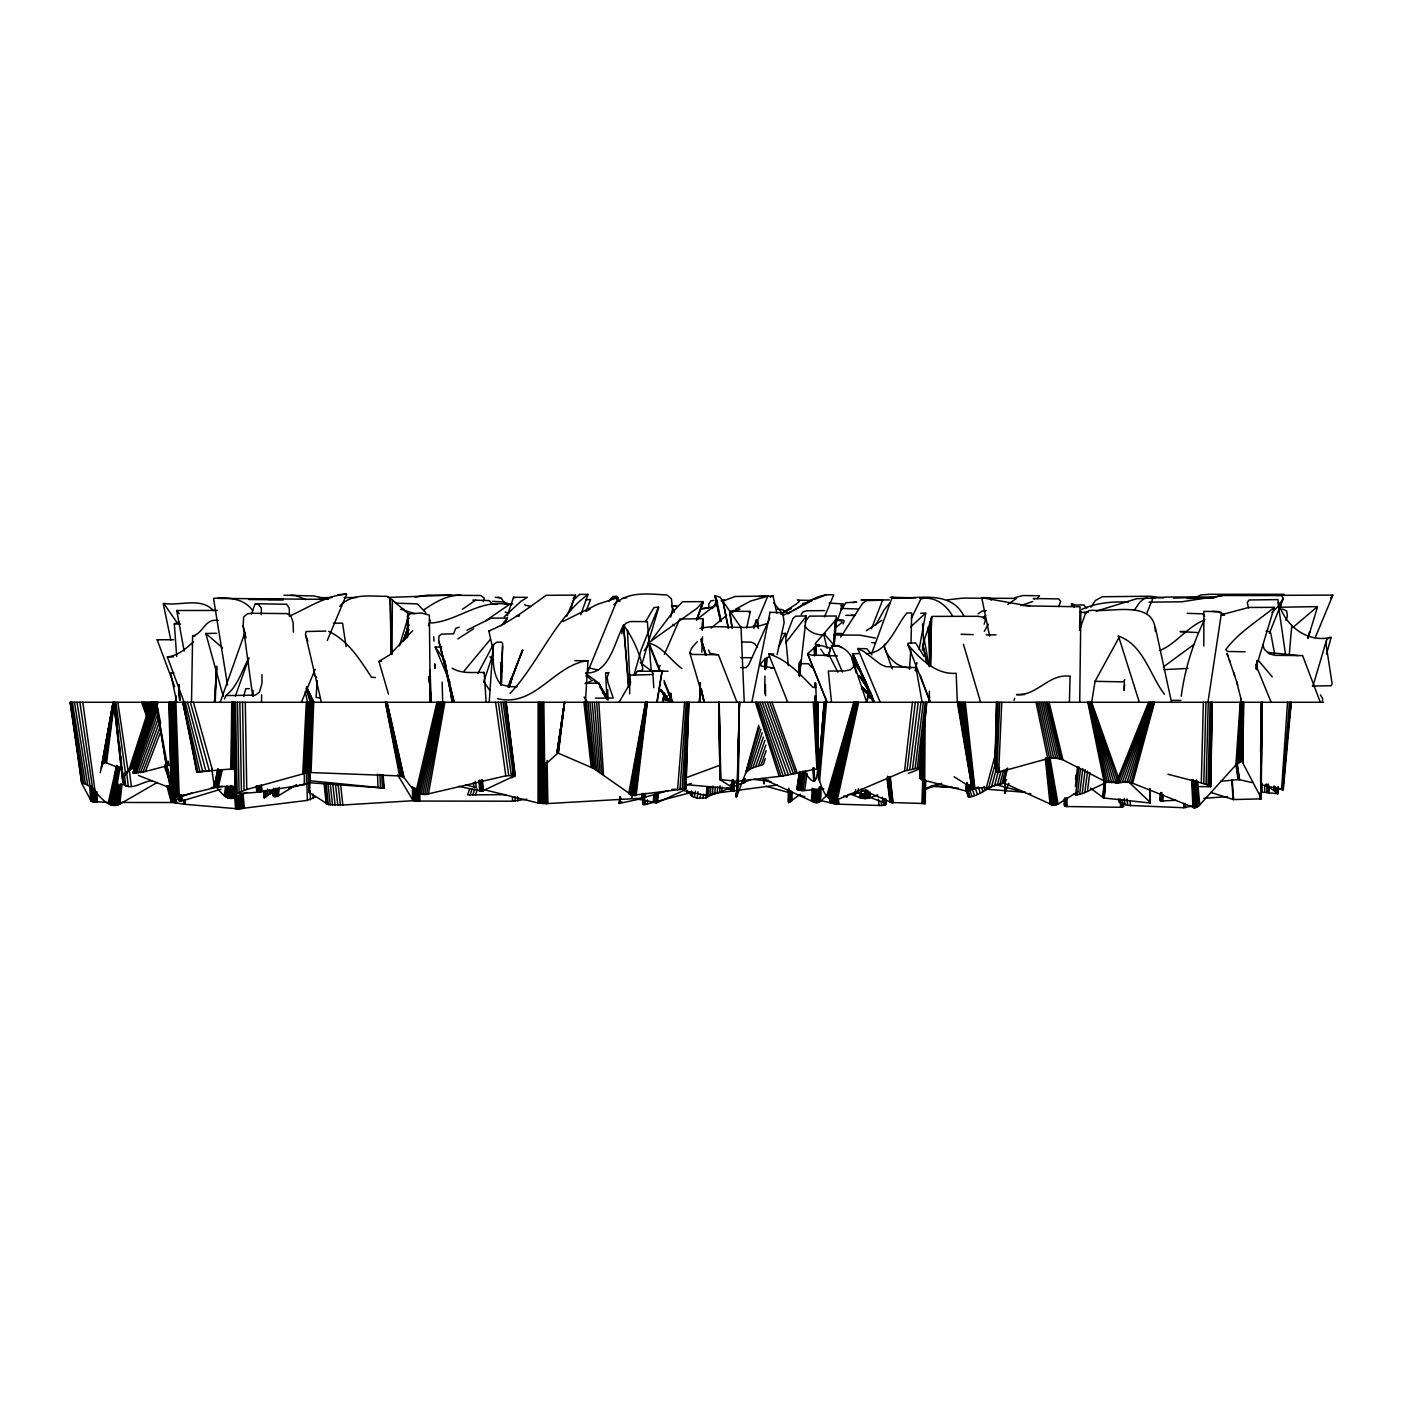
<?xml version="1.0" encoding="UTF-8"?>
<svg xmlns="http://www.w3.org/2000/svg" width="1403" height="1403" viewBox="0 0 1403 1403"><rect width="100%" height="100%" fill="white"/><g stroke="black" fill="none" stroke-linecap="round" stroke-linejoin="round"><path stroke-width="1.5" d="M190.387 702.272L209.363 770.931L197.893 771.913L182.793 702.272L196.858 772.001L232.477 768.879L232.477 702.272M261.975 674.685L261.958 683.436L259.502 691.995L255.469 695.151L225.848 695.59L224.445 698.922M501.152 683.243L502.625 643.346L501.643 642.153L496.978 642.153L493.768 644.345L492.821 649.571L489.209 702.272M619.933 797.027L619.197 803.481L644.047 798.079L546.504 803.621L538.033 802.99L538.121 702.272M978.137 787.714L966.895 791.257L921.841 779.682L920.596 778.981L920.596 761.443M922.683 780.015L922.753 730.349M1008.652 783.348L1004.916 793.169L1004.864 781.997M800.411 794.273L788.679 802.569L788.802 788.153M920.596 778.981L920.245 761.18M1150.337 789.591L1150.109 802.972L1149.934 789.836M1150.25 802.919L1150.144 789.836M1203.792 646.029L1203.879 611.41L1217.892 611.533L1221.294 612.409L1222.381 614.76M231.969 768.949L232.249 702.272M261.344 614.707L261.361 608.236L258.362 604.272L255.574 603.711L286.633 604.255L289.246 608.095L289.386 614.339M923.648 780.331L923.823 730.454M923.875 719.616L923.893 715.284M1150.302 802.832L1150.092 789.24M1256.807 669.547L1256.842 660.813L1256.667 669.547M392.033 654.359L392.366 599.94L387.14 596.31C371.093 596.643 351.679 592.487 339.666 606.429M788.486 801.797L788.556 788.819M920.193 778.63L920.07 760.917M1150.197 802.516L1149.583 788.749M1149.811 802.025L1149.864 789.012M231.46 769.019L232.004 702.272M458.606 786.329L481.948 791.222L515.287 775.491L505.799 775.841L428.476 793.835C416.937 797.588 410.062 785.224 404.117 777.771L399.592 775.912L308.116 772.439L246.753 789.486L235.125 794.028L258.31 792.151L304.276 784.628L304.363 771.615M407.326 637.436L407.484 615.829M924.717 780.629L925.173 715.32M1210.771 792.397L1233.219 799.5A10.838 4.577 -83.8 0 0 1233.693 799.552L1261.122 798.868L1261.595 702.272L1260.595 782.085M1261.069 797.869L1261.823 702.272L1260.964 799.079M758.69 725.263L745.589 773.351L736.382 797.15L737.294 781.646M788.451 802.306L788.556 789.258M804.463 771.58C814.477 786.943 816.686 782.173 817.721 768.669L815.371 695.8M815.441 687.189L815.494 682.893M930.417 665.776L930.855 618.565L929.961 665.776M1261.174 798.254L1262.034 702.272M788.679 802.569L788.819 789.486M919.965 778.297L920.07 760.672M230.969 769.072L231.758 702.272M1079.714 702.272L1080.871 610.831M1260.385 799.342L1260.455 792.87M407.782 635.489L408.063 613.953L421.444 613.023L429.371 615.145L430.283 702.272L429.616 676.351M733.208 780.138L733.927 791.415L734.067 782.716M734.032 782.716L733.927 791.415L726.807 787.574M738.329 781.313L739.416 702.272L737.312 781.331L783.19 775.912L817.721 768.669M764.232 779.682L764.161 783.979L764.354 779.139M789.152 802.534L789.31 791.625M789.889 802.218L790.047 791.362M1259.964 799.377L1260.052 792.905M1260.595 751.903L1261.262 702.272M191.527 702.272L192.614 635.945C203.032 634.051 204.961 617.636 218.149 620.617M764.705 693.538L764.968 676.088M765.073 669.529L765.231 658.621L769.318 656.779M790.836 801.657L790.994 790.854M791.958 800.832L792.099 792.064M814.933 702.272L815.003 697.957M815.178 687.189L815.248 682.893M925.261 803.516L925.454 779.787L925.226 803.551L891.571 802.516L860.705 789.223M1196.934 786.557L1210.421 786.715L1211.683 702.272M1260.876 797.43L1242.795 762.969L1243.689 702.272M501.432 684.769L501.59 676M501.66 671.634L501.976 654.131L500.941 684.769M684.629 788.609L685.629 788.556L686.295 751.885M686.751 726L686.944 715.214M925.103 779.752L925.086 803.481M924.963 803.568L925.366 779.858M996.376 754.621L996.831 728.455M997.182 708.813L997.287 702.272M261.502 702.272L261.642 694.801M1005.039 782.348L1004.881 793.169M1210.736 786.487L1212.297 702.272L1210.421 786.715M1242.795 762.969L1243.444 702.272M733.295 782.313L733.103 790.959L727.385 787.925M924.489 803.586L924.963 779.875M1124.364 682.314L1124.189 690.434L1124.557 684.524M666.811 700.115L666.916 695.818M737.662 781.366L739.399 702.272L737.54 781.348M995.253 764.442L996.586 702.272L994.867 765.144M923.823 803.568L924.367 779.858M1210.403 786.101L1209.491 785.592L1211.508 702.272M1242.321 762.32L1243.128 702.272M542.821 766.722L557.956 753.043L593.469 768.353L632.139 795.396L685.927 788.696L688.066 708.743M1209.491 785.592L1201.301 782.892L1203.353 702.272M1208.018 784.961L1210.158 702.272M407.449 637.646L408.063 613.953L407.572 616.513L409.097 618.355M922.946 803.568L923.612 779.858M930.277 665.057L931.574 616.882L930.171 665.057M1069.402 702.272L1070.086 676.334M1203.792 783.576L1205.949 702.272M1206.071 784.295L1208.264 702.272M184.95 799.973L184.407 804.252L184.284 799.868L184.407 804.252L238.387 808.865L307.397 800.394L315.324 796.957M929.084 702.272L929.4 691.328M994.973 768.335L996.989 702.272M1148.583 702.272L1115.964 783.348L1124.697 782.015L1131.099 782.611L1194.549 807.865L1198.899 805.831L1235.885 764.951L1240.918 761.794L1242.777 702.272M184.968 804.322L185.249 800.008M499.731 597.783L495.224 597.257M921.911 803.533L922.7 779.84M970.192 790.854L970.332 786.539M1322.538 701.307L1322.626 698.571L1320.416 694.871M685.927 788.696L688.803 702.272M911.021 643.539L911.687 613.041L906.934 612.936C894.991 627.194 888.064 652.763 866.423 653.658M969.683 791.029L969.911 784.54M995.639 771.44L998.094 702.272M311.063 772.351L313.728 702.272L306.52 686.698M700.43 682.647L699.536 702.272L700.132 686.944M215.203 702.272L216.623 666.162L214.536 702.272L216.676 668.565M310.133 772.334L312.887 702.272M699.536 702.272L700.29 682.559M701.798 643.135L701.956 638.768M762.004 778.402L811.548 801.043C821.562 807.356 821.93 794.799 820.334 786.802M1240.042 761.934L1242.356 702.272M178.058 798.973C179.005 802.832 183.933 801.271 181.706 796.834M309.151 772.369L312.01 702.272L306.713 687.926M708.69 607.745L708.831 604.167L710.83 600.87L713.864 600.396M819.194 802.323L819.826 787.101M969.157 791.169L969.42 784.663M999.708 702.272L996.884 772.685L1047.778 758.62L1055.67 758.041L1062.93 759.847L1105.546 781.664L1118.191 782.453L1119.945 781.98L1091.639 702.272L1095.112 681.104M308.116 772.439L311.115 702.272M501.081 684.997L502.695 646.152M685.173 788.872L688.891 702.272M729.595 788.276L714.846 793.905L706.463 795.589L706.831 786.908M818.493 802.551L819.142 787.293M180.934 801.271L181.215 794.799M307.064 772.562L310.168 702.272M707.305 795.624L707.691 786.943M817.616 802.639L818.195 789.538M998.69 772.001L1001.76 702.272M305.994 772.737L309.204 702.272M701.833 652.132L702.517 636.874M702.921 628.158L703.324 619.442M816.599 802.586L817.195 789.503M968.614 791.257L968.912 784.733M180.373 801.271L180.671 794.817M304.907 772.948L308.239 702.272M708.655 795.448L709.076 786.785M812.898 801.604L813.53 788.661M814.214 802.06L814.827 789.047M815.441 802.393L816.055 789.328M1239.059 762.338L1241.901 702.272M302.767 773.474L306.292 702.272M303.837 773.193L307.257 702.272M811.548 801.043L812.162 788.153M910.81 649.852L909.477 669.371M968.052 791.292L968.386 784.786M179.847 801.166L180.18 794.712M217.009 787.749C221.095 792.783 227.128 801.253 234.827 797.588L235.388 786.75M683.875 789.117L688.487 702.272M710.427 795.098L710.883 786.469M919.894 777.963L926.524 702.272L919 767.897L920.368 768.809M1278.08 787.206L1277.747 793.747L1262.139 792.116L1261.981 783.348M833.698 646.432L836.328 616.022L809.549 616.127L804.866 621.932M1160.772 792.713L1160.842 801.025L1175.819 800.306M168.465 765.424L142.983 772.124L133.057 773L156.715 702.272M179.374 800.955L179.724 794.519M833.715 645.555L835.101 620.67L815.476 643.398L815.371 644.643L819.562 644.819M967.474 791.292L967.842 784.786M1160.193 799.675L1160.474 793.589M1238.025 762.986L1240.848 698.448L1241.339 702.272M1278.221 787.153L1277.852 793.677L1265.418 784.4M712.531 794.572L713.005 785.996M736.312 796.676L737.61 781.839M1160.193 800.499L1160.579 793.94M1160.439 800.797L1160.807 794.379M178.953 800.622L179.338 794.063M252.663 695.906L243.14 625.826L243.666 616.987L247.507 613.725L252.891 613.251L287.177 613.602L290.895 616.005L293.122 622.494L293.42 632.192M736.733 793.94L737.522 780.84L736.382 796.01M1160.842 801.025L1161.333 792.432M1161.386 801.183L1161.894 792.572M1162.07 801.236L1162.456 794.782M1277.712 793.467L1278.098 786.943M178.602 800.166L178.865 795.817M714.846 793.905L715.232 787.364M1162.877 801.218L1163.262 794.764M585.384 702.272L587.98 660.69M682.104 789.398L687.61 702.272M736.522 795.098L737.469 779.98L736.312 797.062M966.895 791.257L967.439 782.576M1236.955 763.863L1240.831 702.272M178.304 799.622L178.567 795.291M1277.326 793.081L1277.607 788.749M233.407 798.079L234.126 787.188M717.231 793.133L717.652 786.645M719.599 792.309L720.037 785.873M966.299 791.169L966.895 782.488M721.791 791.467L722.089 787.118M736.505 796.957L737.697 779.752M736.715 796.483L737.75 781.506M1235.885 764.951L1240.234 702.272M1276.712 792.537L1277.011 788.24M1290.672 702.272L1282.868 789.749L1281.57 789.486L1287.551 702.272M665.11 700.115L665.425 695.818M679.964 789.714L686.277 702.272M824.035 719.529L824.333 715.214M965.702 791.029L966.176 784.54M824.403 702.272L818.352 775.771L824.07 702.272M1275.871 791.871L1276.204 787.504M1282.868 789.749L1289.41 702.272M450.433 687.417L452.345 702.272L444.733 660.708L453.029 702.272L440.489 646.958L454.151 702.272L438.665 640.733L439.034 635.91L441.612 634.121L453.59 633.823L455.782 628.316L459.184 627.211M641.715 797.763L642.048 793.414M643.153 797.816L643.486 793.467M643.959 797.921L644.293 793.572M644.047 798.079L644.398 793.73M643.451 798.272L643.802 793.905M1104.319 798.114L1105.371 782.839L1104.003 798.026L1149.899 802.972M1274.853 791.082L1275.187 786.75M231.969 798.36L232.845 787.451M677.561 790.047L684.576 702.272M824.333 702.272L818.212 777.525C821.614 785.61 825.192 803.288 837.328 799.728L904.549 771.001L919 767.897M1079.573 628.421L1080.047 606.762L1028.452 605.938L981.749 597.678L989.624 636.103M1104.003 798.026L1105.055 782.734M1103.81 797.956L1104.88 782.646M1273.643 790.205L1274.012 785.926M304.276 784.628L310.221 783.19L309.712 769.879M631.841 798.097L632.209 793.73M818.598 779.524L825.157 702.272M1103.6 797.869L1104.687 782.558M1289.217 655.254L1291.795 625.317M309.256 792.432L308.835 781.576L309.116 792.292L328.355 804.585L342.841 805.006L417.533 800.447M1103.389 797.746L1104.477 782.436M782.26 633.63L785.347 633.349L779.033 646.327M819.492 781.681L826.507 702.272M1103.161 797.588L1104.266 782.295M671.265 698.256L670.897 702.272L670.915 693.205L671.616 702.272L670.073 693.994L671.862 702.272L668.494 692.872M770.335 597.538L771.58 596.029M834.259 645.31L836.784 617.881M1102.916 797.43L1104.038 782.137M636.752 798.938L656.429 802.709L657.253 794.151M656.429 802.709L657.709 794.116M656.902 802.674L658.112 793.87M657.288 802.586L658.41 793.765M230.513 798.43L231.741 785.61M654.675 802.604L655.517 793.87M655.324 802.674L656.148 794.133M655.902 802.709L656.727 794.168M1283.307 789.766L1291.269 702.272L1287.095 739.153M653.237 802.358L653.868 795.834M653.973 802.498L654.815 793.782M920.035 768.23L926.857 702.272M823.859 788.767L802.849 790.678L797.851 789.836L797.009 788.784L799.289 773.106M1181.291 696.169C1184.693 669.652 1192.918 643.381 1204.703 619.389M1075.505 779.349L1075.961 775.07M229.075 798.272L230.495 785.47M619.863 803.428L620.582 796.957M799.482 676.579L806.339 615.935L795.501 616.18L792.923 618.6L785.908 636.944M1075.399 786.206L1077.539 766.827M1283.008 776.034L1283.727 769.528M1284.447 763.022L1286.604 743.485M108.224 802.481L91.37 801.341L81.742 783.47C94.808 783.032 103.717 811.671 119.816 804.094L121.991 784.593M904.549 771.001L912.441 702.272M1074.049 793.589L1075.645 794.975L1078.854 766.95M175.252 702.272L176.006 695.783M619.197 803.481L620.108 796.799M1075.645 794.975L1077.416 794.799L1080.468 768.984M558.394 753.183L564.55 702.272L556.816 753.393M619.337 803.235L620.81 798.412M636.12 795.589L647.344 702.272M848.184 794.589L855.093 794.01L855.62 789.749M907.075 770.019L915.3 702.272M917.316 767.827L925.208 702.272M1077.416 794.799L1079.644 794.326L1082.765 768.634M855.093 794.01L857.829 793.046L858.355 788.732M118.326 804.831L120.991 783.453M227.707 797.904L229.057 787.03M558.166 753.095L564.532 702.272L556.973 753.253M915.124 768.02L923.349 702.272M1079.644 794.326L1082.169 793.572L1085.15 769.651M317.236 680.648L316.061 697.309L319.551 697.957M671.3 696.256L670.546 702.272L671.195 698.063M909.81 769.16L918.211 702.272M912.564 768.476L920.964 702.272M635.103 795.676L647.134 702.272M1082.169 793.572L1084.817 792.59L1087.553 771.089M122.482 769.177L106.558 762.934L114.397 702.272L123.815 784.575C132.268 790.924 143.334 780.664 152.418 780.822M272.813 791.643L273.655 796.483L278.32 795.869L279.425 787.364M557.956 753.043L564.515 702.272L557.149 753.148M1084.817 792.59L1087.395 791.45L1089.868 772.334M557.745 753.025L564.497 702.272L557.342 753.078M665.232 700.185L665.794 696.028M276.917 796.571L278.075 788.012M621.88 633.665L622.686 627.667L625.861 623.195L630.385 621.547L647.379 621.617L651.238 671.195M557.535 753.043L564.48 702.272M634.103 795.676L646.906 702.272M116.782 805.322L119.465 785.996M106.558 762.934L105.663 762.688L114.064 702.272M226.409 797.307L227.917 786.504M275.654 796.922L276.865 788.328M633.104 795.571L646.695 702.272M1221.154 615.023L1207.948 702.272M100.227 772.79L102.138 764.688L104.822 762.671L113.783 702.272L122.745 779.63M274.55 796.886L275.812 788.293M734.137 788.679L732.91 779.963L733.681 788.802L685.593 784.61M804.568 790.573L807.146 773.334M817.09 706.568L817.739 702.272L818.545 769.002M797.009 788.784L799.587 771.475M802.849 790.678L805.76 771.264M797.272 789.363L799.833 772.369M797.851 789.836L800.447 772.755M798.728 790.222L801.341 773.071M799.868 790.503L802.814 771.141M801.253 790.661L804.2 771.247M115.204 805.585L118.501 784.049M225.234 796.518L226.883 785.82M273.655 796.483L274.655 790.064M632.139 795.396L646.467 702.272M996.831 784.487C994.639 783.225 965.965 804.813 968.859 793.502M104.032 762.864L113.538 702.272M686.751 790.24L692.275 796.483L697.028 798.167L705.849 798.026L706.516 793.782M273.024 795.729L274.041 789.345M657.148 702.272L662.058 671.213L656.779 702.272M702.973 798.447L703.657 794.168M631.21 795.115L646.239 702.272M915.422 670.546L916.703 662.619L915.387 670.722M272.673 794.624L273.725 788.188M699.957 798.5L700.658 794.221M103.313 763.267L113.362 702.272L102.665 763.881M224.199 795.554L225.602 787.083M1064.474 798.482L1064.439 805.48L1066.157 806.515L1120.594 807.286L1123.926 806.199M113.643 805.585L119.781 769.002M272.603 793.256L273.304 789.012M697.028 798.167L698.098 791.766M630.315 794.764L646.011 702.272M694.397 797.465L695.467 791.117M690.837 795.255L691.556 791.029M692.275 796.483L693.012 792.186M102.138 764.688L113.169 702.272L101.419 766.81M629.473 794.308L645.766 702.272M702.973 620.477L703.254 618.916L701.886 618.688L679.736 619.056L664.356 654.447M428.476 793.835L444.874 702.272M101.718 765.67L113.152 702.272M112.117 805.357L119.167 766.704M919.105 649.449L925.664 613.532M628.702 793.782L645.538 702.272M426.617 794.168L443.769 702.272M424.723 794.326L442.682 702.272L442.155 682.139M110.679 804.901L118.238 766.406M671.353 695.976L670.108 702.272L660.743 690.662M1280.08 608.867L1280.834 605.061M868.457 693.731L866.738 702.272L868.545 694.099M422.882 794.291L441.612 702.272M751.815 702.272L770.037 612.287M737.013 792.59L738.767 784.014M109.364 804.2L117.396 765.968M421.128 794.08L440.56 702.272M509.219 686.979L510.92 679.122L509.236 686.839M235.441 786.469L214.501 786.504L217.886 768.634M419.515 793.677L439.56 702.272M837.328 799.728L858.654 702.272M101.262 768.37L105.979 747.045M214.273 786.154L217.956 769.37M743.204 779.261L742.24 783.418L744.221 782.716L745.168 778.49M108.171 803.288L116.642 765.407M214.501 786.504L218.254 769.651M214.852 786.785L218.64 769.879M746.642 627.895L750.359 611.375L730.244 611.287L739.942 609.253L735.628 609.165L750.57 601.063L767.809 596.135L756.726 622.669M215.325 787.03L219.166 770.072M418.094 793.116L438.613 702.272M670.704 617.127L672.546 608.99L671.423 598.765L667.004 594.995C648.975 594.048 628.07 590.803 613.777 604.711M835.82 800.219L857.97 702.272M215.904 787.188L219.78 770.212M851.288 794.344L860.495 797.991L865.791 798.588L869.579 797.833L870.561 793.589M119.08 767.406L114.713 786.311L125.13 783.786M216.571 787.311L220.499 770.3M416.901 792.414L437.736 702.272M954.075 776.753L972.507 788.416L988.729 787.329L1004.145 782.839L1007.582 768.002M114.45 776.069L116.905 765.529M217.342 787.364L221.306 770.335M868.369 798.202L869.878 791.801M218.202 787.346L222.2 770.335M415.989 791.573L436.929 702.272M834.294 800.429L857.286 702.272M219.64 786.539L177.672 796.658L171.517 795.887L155.698 702.272M671.195 696.677L669.862 702.272L660.725 690.451M867.107 798.447L868.597 792.186M1003.373 783.4L1006.88 768.826M832.786 800.324L856.637 702.272M865.791 798.588L867.843 790.205M1072.05 605.009L1083.923 604.956L1086.676 608.306M864.441 798.605L866.545 790.24M1001.882 784.067L1005.548 769.388M831.33 799.956L856.005 702.272M243.754 696.449L245.753 688.68L249.366 688.68M753.902 628.404L756.059 619.968M863.108 798.517L865.265 790.152M999.76 784.803L1003.601 770.001M829.962 799.289L855.409 702.272M861.793 798.307L862.88 794.133M142.089 750.307L154.909 702.272L142.054 750.517M997.182 785.557L1001.076 770.984M140.616 754.533L154.681 702.272M841.169 608.674L841.607 607.025M828.314 656.499L830.576 648.168L821.193 645.608L816.195 646.081L807.602 653.71L827.068 702.272L807.777 654.254M860.495 797.991L861.635 793.817M828.735 798.36L854.83 702.272M986.362 787.609L996.551 750.149M1132.624 783.102L1154.581 702.272M137.564 763.285L154.312 702.272M994.341 786.276L999.497 767.371M988.729 787.329L996.744 758.286M991.447 786.873L997.726 764.179M859.267 797.553L861.004 791.345M777.122 654.552L784.137 622.599L783.172 615.338L780.086 612.673L769.861 612.287M1079.521 630.28L1085.484 613.374L1088.886 610.638L1092.884 610.252C1111.65 612.48 1154.915 599.59 1155.318 631.42M827.682 797.202L854.304 702.272M1326.501 654.079L1331.201 637.313M123.71 776.718L128.129 771.475L135.775 766.108L153.839 702.272M1131.099 782.611L1154.09 702.272M1308.105 637.628L1309.788 631.753L1307.912 637.979M828.173 656.499L830.576 648.168M826.823 795.834L853.813 702.272M483.246 601.571L484.263 598.064L480.755 595.486L427.494 595.118L415.042 597.187M745.589 773.351L759.602 726.929M134.232 767.09L153.243 702.272M570.442 610.551L573.529 600.133L579.72 594.381M1313.033 685.857L1326.326 640.733M641.627 665.057L658.779 607.183L653.938 607.587L645.555 621.599M819.65 800.359L836.819 804.129L881.645 805.55L886.293 804.393L886.1 799.394M720.02 779.7L718.774 702.272L720.02 779.7L734.155 788.591M984.152 624.247L985.502 619.758L983.257 617.232L978.224 616.303L932.188 616.391L922.736 644.521L922.472 650.185M132.443 768.318L152.559 702.272M1129.187 782.26L1153.512 702.272M1255.667 668.687L1274.257 607.464M399.434 645.783L409.045 614.391L392.366 599.94M1307.999 638.049L1317.54 606.99M509.57 685.821L512.113 677.596L509.447 686.663L500.889 684.489C492.734 675.018 493.242 661.392 492.821 649.571M746.414 772.141L747.992 770.721L760.882 729.244M130.514 769.703L151.752 702.272M512.446 676.965L509.377 686.698L517.128 686.681M712.303 608.674L715.881 602.571M1127.03 782.067L1152.845 702.272M128.515 771.194L150.875 702.272M428.494 625.615L430.265 620.196M668.372 702.272L670.985 694.239M469.654 788.696L467.62 794.87L505.694 794.659M475.371 795.185L477.406 788.977M747.992 770.721L750.202 769.23L762.18 732.699M470.075 795.063L472.127 788.872M472.723 795.168L474.758 788.977M483.597 681.981L493.207 653.588M507.325 615.864L513.498 597.345M133.057 773L157.136 702.272M837.416 620.617L842.993 604.272M750.202 769.23L752.867 767.774L763.372 737.066M797.079 788.135L802.674 771.825M1124.697 782.015L1152.109 702.272M403.257 640.996L408.887 624.651L402.977 640.996M765.354 758.549L763.267 764.582L752.867 767.774M133.618 773.246L158.188 702.272M843.115 624.002L844.132 621.108L843.256 620.038L838.17 619.88M134.706 773.334L157.645 708.357M755.726 766.494L764.916 740.398M220.183 702.272L244.981 632.455M251.54 613.97L255.188 603.711M761.163 764.828L766.161 750.693M235.318 696.204L249.032 657.744M580.789 614.742L588.032 594.381L579.755 594.381M758.585 765.477L765.845 745.081M136.284 773.263L157.487 714.443M696.502 620.231L702.693 603.062L696.835 619.179M1122.312 782.137L1151.302 702.272M138.266 773.018L159.065 716.424M522.162 650.676L512.604 676.474L522.81 649.94L507.868 687.067M696.765 619.547L703.184 602.238M1285.937 620.301L1287.375 616.408L1286.656 610.954L1282.342 608.937M640.224 662.619L650.834 670.424L652.869 673.072L652.325 674.545L630 675.176M871.912 652.886L891.975 597.994C915.843 599.695 950.199 588.699 963.879 616.075M140.546 772.65L159.346 722.37M1013.983 700.343L1014.702 698.413M142.983 772.124L160.416 726.228M408.747 629.666L404.906 639.75L408.711 629.666M1119.98 782.4L1150.442 702.272M145.438 771.527L161.082 730.788M769.809 618.267L748.676 664.899L746.063 667.635L740.679 667.635M871.456 628.79L882.592 600.203M1058.686 606.64L1060.703 601.449L1058.651 598.888L1033.257 598.537L1034.642 599.063M586.016 599.712L590.593 599.555L585.928 611.41L590.505 608.797M658.621 668.985L660.041 665.373M1117.84 782.821L1149.531 702.272M1269.382 633.367L1283.184 598.818M1146.497 614.058L1153.02 598.029L1136.676 598.73L1096.234 611.164M586.016 676.088L618.197 597.573L611.427 598.029L608.656 601.343M1315.242 637.558L1332.832 595.293M301.382 702.272L315.149 669.441M327.285 640.469L346.699 594.118L337.597 594.767M566.847 616.18L575.686 595.135M824.526 616.794L833.68 594.925C814.88 592.715 800.482 608.604 783.944 614.76M622.827 598.38L626.685 597.801M247.331 660.988C241.158 672.914 236.879 687.067 225.848 695.59M911.441 618.267L921.105 598.537L919.509 597.994M841.081 610.515L845.763 602.711L856.637 602.133L852.814 602.518M689.802 792.835L645.31 804.498L643.1 804.515L643.205 799.85M1119.226 637.102L1095.041 681.314L1121.593 681.84L1123.698 681.542L1124.838 679.578M477.844 673.563L493.154 644.854M504.379 623.809L507.448 618.074L491.068 618.162L466.883 630.28M806.357 616.057L785.61 642.82M875.823 624.931L884.153 609.884L889.677 603.15M788.784 801.025L789.345 800.026M1064.509 805.041L1065.245 799.675M1118.489 798.921L1118.963 802.113L1127.714 805.392L1183.781 807.725L1191.919 806.076M507.483 617.916L501.152 625.773M984.327 631.332L988.343 624.247M840.678 637.12L862.547 603.413L866.352 600.607L882.452 600.203M619.021 702.272L630.806 682.191M635.103 674.896L637.243 671.248M585.279 683.261L598.835 683.208L585.84 673.475M801.148 614.672L803.007 611.813L806.707 610.761L824.701 610.621M1279.08 604.833L1283.271 598.502L1281.781 595.591L1222.574 595.503L1181.677 601.799L1149.075 602.15M1090.92 607.218L1095.445 600.484L1102.232 596.749L1149.811 596.222L1163.42 597.906M133.075 772.615L135.091 769.651M1134.203 610.358L1139.867 602.168L1144.234 598.537L1147.461 598.029M644.187 650.746L648.695 644.328M573.161 598.66L575.37 595.1L546.118 595.328C527.879 608.288 509.71 622.686 488.805 630.912L493.067 649.799M652.079 639.505L673.23 611.568L682.489 601.747L703.131 601.624L696.993 608.306L648.344 642.977L659.463 670.634M1330.605 598.046L1332.85 595.118L1277.677 595.328M1004.145 782.839L1006.652 779.665M490.313 639.435L464.183 670.897M275.058 790.555L264.15 797.798L266.658 795.483M510.008 693.503C538.752 662.988 554.15 619.424 588.032 594.381M633.981 675.176L641.224 649.571L658.375 607.183M697.344 641.592L691.96 647.572L689.732 652.588L692.293 654.447L718.494 654.71M1071.401 605.693L1072.401 603.851M309.134 792.134L309.835 782.874M1271.942 612.708L1278.028 606.412M504.238 616.759L521.022 601.273L527.282 597.31L513.516 597.31L515.111 597.801M193.544 641.645C186.213 648.607 177.778 655.78 167.36 656.937L184.126 702.272M412.622 630.754L389.508 655.008L378.915 661.409L388.473 694.099M744.221 782.716L745.414 781.576M983.1 617.899L985.765 615.321M749.132 612.655L750.377 611.48M819.738 801.972L827.524 794.712M1008.687 783.505L1008.687 784.4M1292.812 627.579L1317.417 606.622L1278.905 607.253M1037.185 598.8L1039.448 595.714L1022.647 595.556L1015.018 597.625M711.163 628.053L726.666 615.321M697.572 618.916L716.319 604.412M462.446 609.253L475.775 600.116M268.341 794.098L271.708 791.327M910.6 626.931L925.717 613.076L920.596 613.304M840.555 605.903L843.08 603.921L829.103 603.097M1163.42 666.916L1194.409 644.117M885.889 643.644L884.486 644.678L884.504 647.502L892.255 668.915M713.741 793.642L705.849 798.026M881.856 620.354L866.282 630.736M836.188 627.351L842.028 622.353L841.449 620.792L834.89 620.161M423.829 609.884C434.825 602.325 447.189 594.925 460.973 595.1M978.066 613.883L982.223 610.989L986.239 610.708M611.217 598.169L616.25 596.433M1007.81 604.43L1016.526 598.38L962.809 598.116L947.288 599.888M485.912 620.67L508.938 604.781C480.563 598.116 457.536 621.371 430.931 623.02M473.688 628.772L457.887 638.821M183.6 794.799L181.601 796.588L191.72 793.081M1003.268 782.734L1053.162 805.287L1058.072 804.077L1077.907 791.643M278.32 795.869L296.594 784.61M780.664 613.883L795.957 604.342L799.447 601.361L798.114 600.098M787.784 613.848L791.538 611.603M135.775 766.108L136.985 765.389M119.816 804.094L157.382 782.365M802.428 603.571L806.006 603.097M168.465 776.648L171.113 775.982M793.274 610.656L801.937 605.938M721.738 601.501L735.277 596.433L767.809 596.135M763.548 779.051L768.476 780.384M803.673 604.991L812.6 600.309M643.258 804.182L644.293 803.638L644.223 799.324M783.225 612.778L791.345 608.551M562.936 621.511L597.678 604.219L618.179 597.573M814.371 599.379L825.788 594.925M526.704 799.166L512.674 801.201L415.113 801.06L412.692 799.885L397.715 774.93M620.284 802.674L621.932 801.867M1160 650.483C1176.801 643.381 1187.429 626.58 1204.528 619.986M289.299 616.163C307.766 608.078 325.443 595.801 345.98 594.118M767.266 623.318C746.414 632.157 722.054 623.3 700.009 628.421M1087.395 791.45L1108.545 781.296M657.604 802.481L683.612 790.538L706.463 795.589M1194.076 598.064L1200.915 594.96L1209.509 594.293L1284.078 594.293M592.592 680.437L585.279 683.629M719.879 779.524L737.312 781.331M234.827 797.588L246.718 792.414M730.525 612.252L733.12 611.954L731.805 612.217M733.488 786.68L751.043 779.489M1020.928 605.535L1032.818 601.484M857.829 793.046L865.914 789.907M908.407 773.386L920.561 768.669M450.047 682.542L435.176 647.029L441.664 646.958M248.717 599.519L283.266 599.905M819.334 644.819L819.054 646.117M685.664 777.893L720.423 765.038M925.366 789.345L941.676 783.312M178.935 621.95L174.235 623.967L180.531 624.054M1254.072 595.451L1255.895 594.784M869.579 797.833L877.84 794.905M924.331 788.767L938.695 783.751M721.177 600.642L724.579 600.116M1115.964 783.348L1119.945 781.98M1081.695 609.393C1096.357 602.746 1112.421 601.378 1128.293 602.15M639.259 798.868L668.337 790.573M684.98 785.417L691.223 783.488M181.531 801.131L220.99 789.17M1211.087 598.099L1223.434 595.223L1256.159 594.784M222.796 786.487L211.099 787.644M699.764 609.498L714.758 606.552M288.702 788.065L307.573 783.365M232.477 768.879L235.125 768.335M1163.683 669.634L1187.99 668.424M271.919 792.257L270.007 792.555M606.727 672.966L608.779 672.546M1151.425 598.397L1165.735 597.047L1211.806 597.047M1329.693 637.313L1326.554 639.715L1326.221 645.433L1332.096 683.629L1331.254 685.734L1312.331 686.032M711.023 793.835L777.262 785.066M1173.592 598.081L1195.479 597.468M483.176 672.633L484.193 672.493L486.139 702.272M638.821 671.248L641.118 670.967L642.872 668.968C640.329 653.78 632.402 636.927 623.563 625.159L628.579 687.277M1220.592 781.348L1238.691 779.507L1252.125 782.576M758.672 596.521L773.193 596.029M896.745 598.362L901.743 597.924M197.893 771.913L196.858 772.001L186.529 717.056M702.535 608.341L708.269 607.85M308.467 782.646L384.054 788.065L383.194 775.193M587.576 660.69C553.869 665.004 534.964 707.866 497.434 698.641M1203.879 798.307L1227.625 796.623M671.949 789.486L676.176 789.188M1187.219 598.415L1213.718 598.204M230.793 769.09L235.09 769.458M268.113 599.484L283.371 599.379M1084.081 612.287L1088.254 612.199M173.621 639.715L157.154 639.768L174.656 686.646M318.972 597.678L332.108 597.555M491.278 603.904L497.749 603.869M387.684 597.485L451.503 595.1M217.5 610.428L176.743 610.515L184.144 651.062M1185.447 631.455L1179.976 631.596L1197.425 632.543M827.998 655.341L824.245 655.376L837.521 655.973M283.915 595.24L313.851 595.942L328.495 599.379M617.408 596.433L612.883 596.433L615.023 597.906M890.186 597.275L915.738 597.836M344.086 597.555L356.45 597.555M981.749 597.678L989.711 597.678L991.202 600.203M921.718 598.625C935.152 596.205 946.622 605.167 952.795 616.461M324.742 599.362L218.009 598.397M472.758 600.116L489.138 600.572L492.4 603.711M797.36 600.098L811.39 600.449M889.344 599.923L861.021 600.028L876.612 600.203M721.58 600.396L724.579 600.396M395.313 603.132L417.375 603.904L425.881 612.795M504.957 603.869L512.796 603.869M1071.261 603.851L1073.681 604.272L1074.119 607.131M1022.84 605.57L1030.153 605.57M672.791 606.008L677.158 606.008M841.467 608.428L858.198 609.025M400.504 609.428L404.362 609.428M1080.24 612.287L1086.396 612.69M1187.289 613.321L1202.494 613.812L1204.739 616.11M845.746 615.338L854.936 615.338M1245.127 651.764L1227.432 651.483L1225.801 649.554C1238.674 632.297 1257.895 620.985 1274.327 607.341L1248.758 607.464L1221.259 614.795L1224.556 615.198M516.988 615.654L519.461 615.654M333.265 623.16L342.56 623.16L346.138 646.678M753.306 625.58L758.129 625.58M325.864 631.087L306.117 631.525L305.468 634.577L307.818 641.206M488.805 630.912L489.91 630.912M1266.05 631.227L1269.277 631.473L1270.785 633.209L1274.661 654.201M216.623 633.279L205.855 633.507L222.603 647.905M834.522 633.472L841.379 633.472M825.508 633.823L823.614 633.823L827.051 648.326M996.077 634.857L986.169 634.857M833.522 635.015L859.793 635.138L875.454 638.084M192.614 635.945L195.122 635.945M1139.324 702.272L1118.472 636.033M1331.184 637.313C1305.772 643.609 1282.57 623.441 1277.923 599.59L1249.073 599.975L1247.285 602.589L1248.565 607.92M741.871 641.943L751.114 642.153L754.498 643.521L757.497 647.274M871.701 642.679L875.121 642.679M648.344 642.977C662.251 645.976 670.757 660.55 681.893 668.565M880.242 702.272L857.707 648.519L866.896 648.747L871.894 654.815M873.122 702.272L852.533 653.658L858.338 653.658M773.93 653.991L768.686 653.991C786.627 659.094 800.131 674.387 812.933 687.295L815.809 687.505M829.173 655.341L812.004 655.271L807.602 653.71M167.36 656.937L173.306 656.937M740.696 657.586L751.517 657.761M574.792 660.69L587.804 660.69M378.915 661.409L381.423 661.409M799.692 663.601L808.531 663.759L811.934 667.6M502.59 666.092L501.327 665.951L501.169 662.111L501.345 683.243M770.598 667.81L774.316 667.81M651.097 671.195L651.992 671.195M637.418 671.248L663.163 671.248M484.193 672.493C473.477 672.16 461.815 674.071 452.152 668.231M173.867 672.896L170.657 672.914L176.708 702.272M585.595 672.966C609.551 674.247 614.514 641.75 623.581 625.159L628.772 687.295M605.605 672.966L608.692 672.966L607.183 677.158L607.885 682.437L613.234 697.992L595.468 698.15M1070.243 676.334C1049.216 672.861 1037.045 696.239 1016.491 694.573L1024.541 694.573M375.443 677.526L371.479 677.246C360.203 659.936 347.962 640.312 328.705 631.385M1172.522 700.378L1180.817 700.378M81.602 782.751L70.168 702.272L1323.52 702.272M119.097 802.481L173.078 802.498L184.161 804.217M652.185 671.195L668.038 671.23M1298.301 655.587L1267.874 652.377M1233.675 799.57L1232.202 780.121M492.506 601.343L503.835 601.94L511.095 604.991M772.439 667.81L760.917 665.969L760.794 663.654L765.231 658.621L765.319 669.529M686.663 792.59L689.557 792.642M824.929 634.963C817.212 635.313 809.128 632.613 804.831 625.826M961.073 634.261L973.208 634.63M911.722 667.582C898.937 668.933 888.309 659.059 884.504 647.502M1221.522 615.145L1223.048 615.198M308.379 782.786L310.238 782.962M598.327 670.09L588.769 667.898M851.34 615.338L854.936 615.479M832.347 645.59C843.782 644.819 854.462 655.376 853.48 666.811L850.323 669.81L845.009 670.897L828.314 671.055L831.523 702.272M930.715 786.364L952.479 787.364M717.056 654.71L710.076 653.324L708.603 650.027M290.368 595.24L295.717 595.521L305.836 599.607M1212.42 611.41L1217.927 611.778L1223.679 614.374M777.42 609.253L782.506 609.656L787.083 612.445M986.607 789.188L1025.295 792.362M309.712 780.734L384.054 788.065M932.486 785.592L958.284 788.223M891.992 597.275L895.57 597.731M754.095 779.384L771.019 781.629M1118.121 636.033C1143.059 644.047 1149.794 675.001 1164.402 694.187M673.072 606.008L676.421 606.499M1029.206 793.467L1030.942 793.765M857.707 648.519L864.143 651.693L880.698 664.408L885.907 666.653L915.913 667.582L922.139 702.272M497.802 597.257L501.099 597.906L504.08 602.431M1260.543 784.558L1281.57 789.486M526.476 605.412L531.088 606.552M482.597 789.328L538.033 802.99M788.17 792.362L765.898 786.259M798.658 795.027L804.954 796.641M1167.91 774.228L1201.301 782.892M995.937 784.733L1025.347 792.502M505.203 612.111L509.096 613.146M466.094 784.838L476.459 787.732L475.231 781.313M733.559 782.383L736.663 783.242M517.795 615.654L518.917 615.97M157.154 639.768L158.381 640.119M857.251 792.572L865.651 795.168L865.511 790.854L865.651 795.168L856.128 792.011M403.029 609.972L414.797 613.655M868.755 796.851L886.503 803.709M824.105 633.823L835.153 646.38M1279.536 788.381L1282.868 789.538M740.381 626.615L720.16 597.222L715.004 595.696L717.617 602.378M138.423 775.438L170.307 787.942M843.782 795.975L847.096 797.132L847.061 795.413M852.533 653.658L855.269 665.934M616.706 599.099L620.056 601.449M867.282 696.081L870.632 698.554M176.743 610.515L179.11 613.602M1090.464 788.118L1102.653 797.237M841.695 647.59L838.328 645.59L831.313 645.59L842.396 672.037M587.489 676.456L590.961 679.613M213.379 610.621C200.927 596.749 179.619 606.324 163.73 603.395L177.515 623.318M1127.714 780.927L1149.513 801.727M435.228 647.116L444.313 659.726M313.658 674.247L316.64 677.386M862.301 686.961L872.491 697.677M862.249 686.961L872.368 697.677M489.857 656.622L492.734 659.691M252.593 610.428C243.578 597.888 227.496 597.292 213.519 598.397L227.496 684.962M1272.24 676.895L1258.298 660.322M672.966 624.317L674.282 625.861M783.681 615.163L773.597 602.746M659.515 688.768L670.073 702.272L671.265 696.782L669.862 702.272L661.339 689.96M852.287 660.813L859.758 670.809M489.665 690.276L484.281 682.279M820.755 649.203L824.578 654.71M661.164 689.96L669.494 702.272L664.426 692.801M924.174 656.586L915.615 642.925L908.232 643.118L907.723 644.415C919.807 658.533 935.976 674.966 956.18 673.265L957.32 702.272L971.946 788.153M584.069 696.993L587.524 702.272M870.842 693.292L859.145 675.352L870.351 693.292M599.625 686.733L607.166 698.817M524.704 604.395L525.423 605.658M607.587 698.782L598.59 683.051L607.534 698.782M598.8 683.261L607.376 698.466M829.278 655.341L837.872 672.23M866.633 683.507L854.445 659.094L872.157 696.379L869.667 690.697M306.52 687.277L313.798 702.272M867.913 686.839L853.796 655.955L874.367 702.272L853.217 654.342M671.423 605.394L674.44 612.199M661.848 690.907L665.951 700.378M306.17 688.645L311.975 702.272M151.454 702.272L154.856 710.339M149.963 702.272L154.067 712.215M1255.632 664.391L1271.136 702.272M148.472 702.272L153.348 714.285M648.958 642.977L660.164 670.634M664.057 680.525L672.879 702.272M664.18 682.472L672.09 702.272L668.529 692.872M768.634 653.991L787.714 702.272M147.052 702.272L152.629 716.372M718.354 654.71L736.996 702.272M908.004 645.064L930.242 702.272L920.228 675.124M145.702 702.272L151.945 718.441M1320.328 702.272L1302.598 655.587L1275.309 655.359L1268.926 653.71L1264.278 649.221L1263.033 645.222M144.456 702.272L151.314 720.493M143.352 702.272L150.787 722.51M166.396 765.038L167.886 769.09M1227.59 655.148L1226.994 653.517L1228.169 656.709L1227.572 655.078M767.301 702.272L793.589 774.123M769.756 702.272L795.711 773.702M764.775 702.272L791.117 774.579M1228.151 656.657L1236.745 681.998M142.387 702.272L150.384 724.492M164.94 764.881L169.307 776.999M762.285 702.272L788.433 775.052M1229.274 659.778L1229.852 661.427M771.983 702.272L797.36 773.334M983.977 786.399L985.432 790.503M981.644 787.609L983.082 791.678M141.598 702.272L149.63 724.913M164.256 766.091L170.833 784.61M866.633 702.272L852.2 658.323L856.111 672.791M978.119 786.785L980.294 792.958M760.005 702.272L785.733 775.508M975.225 788.1L977.33 794.238M689.838 652.956L704.271 702.272L701.184 688.592L704.043 702.272M758.023 702.272L783.19 775.912M306.415 689.978L310.607 702.272L306.573 687.961M1091.113 702.272L1118.191 782.453M972.367 789.17L974.454 795.378M1233.64 672.3L1234.745 675.632M756.463 702.272L780.962 776.245M969.894 790.17L971.911 796.308M967.947 790.748L969.947 796.939M755.41 702.272L779.174 776.473M438.665 640.733L441.436 649.379M1090.587 702.272L1116.192 782.769M966.737 790.994L968.701 797.185M701.009 640.996L705.551 655.289M966.369 790.889L968.316 797.062M1237.709 685.243L1236.692 681.823L1240.866 698.554M1090.096 702.272L1114.017 782.892M963.423 644.258L980.592 702.272M175.2 796.553L176.971 802.832M174.726 796.466L176.497 802.762M174.182 796.413L175.936 802.691M193.439 702.272L212.607 770.65M173.551 796.343L175.322 802.621M205.767 633.367L223.27 696.519M169.973 785.855L171.71 792.134M172.885 796.308L174.621 802.569M169.254 785.82L173.867 802.534M1089.605 702.272L1111.772 782.856M168.5 785.803L173.078 802.498M167.694 785.785L172.218 802.481M166.852 785.785L171.324 802.481M187.581 702.272L205.925 771.212M1089.131 702.272L1109.545 782.628M185.266 702.272L202.663 771.492M1049.111 702.272L1062.93 759.847M1047.743 702.272L1061.422 759.216M243.14 625.826L245.999 637.699M1046.217 702.272L1059.686 758.69M927.12 663.075L922.736 644.521L926.945 663.759M1088.675 702.272L1107.441 782.225M1044.569 702.272L1057.739 758.286M305.836 636.05L321.41 702.272M305.188 691.697L307.66 702.272M183.635 702.272L199.892 771.738M1042.832 702.272L1055.67 758.041M404.117 777.771L387.018 702.272L403.731 777.367M1041.061 702.272L1053.565 757.953M773.035 596.029L776.824 613.023M386.614 702.272L403.275 777.016M714.916 595.854L720.563 621.389M715.355 596.976L720.441 620.144M386.421 702.272L402.784 776.718M1088.237 702.272L1105.546 781.664M1039.307 702.272L1051.496 758.023M1155.388 627.579L1171.54 702.272M386.211 702.272L402.223 776.455M1037.624 702.272L1049.532 758.251M716.652 600.046L721.195 621.336M386 702.272L401.626 776.245M1036.028 702.272L1047.778 758.62M163.222 603.606L170.833 640.066M1087.816 702.272L1103.951 780.98M385.79 702.272L400.995 776.087M385.562 702.272L400.311 775.964M156.452 702.272L160.643 723.334M168.185 761.233L169.026 765.442M473.249 782.856L474.074 787.083M385.351 702.272L399.592 775.912M756.778 620.056L758.374 628.491M184.126 704.376L185.722 712.829M155.768 702.272L167.483 765.564M168.272 769.773L169.044 774M1049.882 757.41L1058.072 804.077M924.279 639.382L929.084 666.635M1049.339 757.673L1057.16 804.568M957.863 702.272L972.209 788.293M958.512 702.272L972.507 788.416M156.259 702.272L168.255 777.543M74.482 702.272L87.74 785.522M72.377 702.272L85.425 784.049M1048.778 757.883L1056.213 804.936M959.319 702.272L972.84 788.504M838.433 800.008L839.099 804.252M77.042 702.272L90.266 787.329M70.904 702.272L83.531 783.049M837.31 799.956L837.977 804.2M836.17 799.78L836.819 804.129M731.945 780.156L733.225 788.802M731.682 782.313L732.647 788.802M731.296 784.435L731.945 788.749M730.472 784.365L731.121 788.696M70.15 702.272L82.216 782.593M1048.199 758.023L1055.214 805.182M960.301 702.272L973.208 788.591M835.013 799.675L835.662 804.007M732.384 780.138L733.681 788.802M117.852 702.272L128.129 771.475M79.883 702.272L92.791 789.31M833.873 799.535L834.504 803.866M732.699 780.103L733.979 788.749M1277.94 602.238L1285.674 655.447M832.733 799.377L833.364 803.691M732.787 779.858L734.032 788.468M500.871 702.272L511.306 774.912M831.628 799.184L832.242 803.498M503.046 702.272L513.358 774.824M498.328 702.272L508.71 775.263M1047.603 758.076L1054.197 805.304M961.406 702.272L973.594 788.626M211.748 768.581L214.15 785.768M1237.095 762.425L1239.498 779.612M1236.709 762.373L1239.305 779.577M1236.604 764.495L1238.902 779.524M1236.201 764.495L1238.481 779.507M830.558 798.973L831.155 803.27M495.61 702.272L505.799 775.841M82.795 702.272L95.088 791.292M1235.973 764.495L1238.042 779.524M829.261 796.588L830.138 803.025M504.747 702.272L514.726 775.035M115.87 702.272L125.568 773.895M962.633 702.272L974.015 788.644M70.974 702.272L72.395 712.952M72.956 717.231L81.742 783.47M1047.006 758.076L1053.162 805.287M886.871 778.121L889.958 801.972M505.834 702.272L515.287 775.491M887.362 778.244L890.361 802.13M129.146 769.09L131.338 786.329M1046.392 757.988L1052.127 805.147M963.949 702.272L974.454 788.644M887.573 776.192L890.765 802.288M450.223 687.417L452.029 702.272L451.485 691.626M126.516 771.527L128.339 786.662M888.117 776.841L891.168 802.411M506.255 702.272L514.989 776.175M888.59 776.911L891.571 802.516M889.028 776.981L891.957 802.604M878.348 799.114L879.085 805.568M261.432 785.031L262.186 791.555M124.253 773.176L125.744 786.066M1045.796 757.848L1051.093 804.884M583.929 702.272L591.224 767.195M965.334 702.272L974.927 788.626M889.888 777.052L892.729 802.709M889.467 777.034L892.343 802.656M584.911 702.272L592.206 767.669M114.608 702.272L117.028 723.93M117.764 730.419L118.483 736.926M119.22 743.415L119.939 749.921M120.676 756.41L121.395 762.916M121.886 767.248L123.815 784.575M113.818 702.272L122.78 782.348M890.291 777.069L893.097 802.726M881.172 801.253L881.645 805.55M340.736 785.75L342.841 805.006M338.07 783.681L340.42 805.112M335.44 783.716L337.807 805.147M332.774 783.681L335.124 805.112M586.296 702.272L593.469 768.353M330.231 783.593L332.546 804.989M327.951 783.453L330.249 804.813M260.607 785.312L261.309 791.713M326.04 782.821L328.355 804.585M1045.34 758.813L1050.093 804.48M883.329 801.043L883.785 805.34M505.974 702.272L508.237 723.632M508.693 727.894L509.587 736.435M510.043 740.714L510.482 744.975M511.394 753.534L512.288 762.075M512.744 766.336L513.866 777.016M324.707 782.593L326.987 804.305M1130.046 801.323L1130.485 805.638M1127.047 798.938L1127.714 805.392M1124.329 798.447L1124.996 804.866M588.032 702.272L594.942 769.212M324.216 784.54L326.215 804.024M259.801 785.434L260.467 791.836M1122.084 799.78L1122.523 804.112M1120.05 798.886L1120.471 803.182M884.732 798.517L885.381 804.936M259.064 785.557L259.678 791.958M590.014 702.272L596.591 770.229M885.889 800.043L886.293 804.393M428.932 676.86L429.528 683.208L428.897 676.86M429.932 687.452L431.352 702.272M430.09 689.574L431.282 702.272L430.037 669.88M511.621 773.649L512.007 777.963M258.362 785.645L258.959 792.064M785.347 633.349L788.293 665.653M885.574 798.693L885.959 802.972M882.469 797.167L882.838 801.464M592.189 702.272L598.344 771.369M257.749 785.733L258.31 792.151M1197.671 781.453L1199.74 804.989M482.404 779.98L483.334 790.766M257.187 785.803L257.731 792.221M243.087 793.239L244.368 808.391M1196.759 779.928L1198.899 805.831M481.983 780.138L482.878 790.959M256.696 785.855L257.223 792.274M241.842 793.361L243.105 808.549M240.597 793.467L241.86 808.672M594.434 702.272L600.116 772.579M239.58 795.729L240.65 808.759M238.422 795.782L239.475 808.829M481.545 780.278L482.422 791.117M256.293 785.89L256.802 792.309M237.335 795.817L238.387 808.865M1196.005 780.454L1198.039 806.532M481.124 780.366L481.948 791.222M236.335 795.817L237.353 808.882M235.406 795.799L236.423 808.847M234.599 795.747L235.599 808.794M1231.694 780.033L1233.149 799.482M517.461 796.694L517.777 800.973M514.883 796.834L515.199 801.131M480.685 780.436L481.492 791.292M382.686 775.21L383.65 788.1M1195.251 780.892L1197.162 807.093M596.678 702.272L601.869 773.79M512.358 796.886L512.674 801.201M174.34 624.019L176.69 656.499M480.264 780.471L481.036 791.327M479.844 780.471L480.598 791.327M178.672 684.804L179.724 700.079M1194.532 781.734L1196.285 807.497M1122.803 802.323L1123.084 806.672M922.543 623.949L923.823 644.012M479.423 780.436L480.142 791.292M598.8 702.272L603.5 775M479.019 780.366L479.721 791.204M1193.655 779.77L1195.409 807.76M1122.4 802.498L1122.663 806.865M652.869 673.072L653.78 687.663M1121.997 802.656L1122.242 807.023M1192.936 779.84L1194.549 807.865M382.879 775.105L383.633 787.96M1121.593 802.762L1121.821 807.128M813.266 702.272L816.897 768.791M1192.269 779.805L1193.725 807.795M1121.19 802.849L1121.418 807.216M605.587 672.966L606.92 698.08M1120.787 802.884L1120.997 807.269M381.774 774.965L382.405 787.784M309.397 778.472L309.607 782.821M1191.621 779.63L1192.953 807.567M627.422 630.298L630.07 684.822M451.556 693.748L451.976 702.272M1120.401 802.902L1120.594 807.286M814.389 702.272L817.335 768.704M814.038 767.862L814.687 780.787M740.977 626.615L744.256 702.272M928.242 626.983L929.803 665.706M813.88 768.388L814.512 781.103M379.932 774.438L380.476 787.574M253.014 690.329L253.242 696.291M269.639 790.012L269.797 794.291M815.687 683.208L816.388 702.272M813.512 768.353L813.986 781.155M175.901 702.272L179.233 796.343M813.372 767.915L813.81 781.033M607.674 689.715L608.043 700.167M377.547 774.228L377.986 787.329M267.657 789.117L267.885 795.624M264.273 790.889L264.483 797.378M96.965 791.59L97.333 802.481M813.214 767.774L813.635 780.875M266.061 790.257L266.272 796.694M264.869 790.959L265.062 797.448M263.939 791.274L264.15 797.798M95.702 791.555L96.07 802.446M90.125 787.434L90.564 800.552M433.79 636.769L433.93 641.136M419.743 792.853L420.006 801.481M309.817 770.072L310.221 783.19M310.168 791.046L310.431 799.71M306.836 782.944L307.397 800.394M264.15 791.31L264.343 797.816M174.709 702.272L177.672 796.658M94.475 789.293L94.878 802.358M90.423 785.943L90.879 800.973M1185.36 803.41L1185.482 807.707M418.375 792.835L418.62 801.464M417.024 790.608L417.34 801.376M313.027 794.168L313.15 798.535M93.405 789.152L93.791 802.183M92.405 786.785L92.844 801.955M91.598 786.557L92.019 801.674M90.932 786.276L91.37 801.341M864.757 790.643L864.879 794.94M816.213 702.272L818.037 768.686M415.797 788.328L416.165 801.253M173.586 702.272L176.199 796.869M434.93 668.109L434.807 663.829L434.807 668.109M414.779 788.17L415.113 801.06M413.903 787.679L414.236 800.832M309.081 783.207L309.291 791.958M168.834 702.272L171.271 795.326M1183.676 803.428L1183.781 807.725M413.219 787.451L413.534 800.552M412.71 787.171L413.026 800.236M309.397 783.049L309.607 791.783M172.516 702.272L174.866 796.922M647.414 799.815L647.502 804.147M412.412 786.873L412.692 799.885M233.74 702.272L235.844 794.045M171.552 702.272L173.709 796.869M169.938 702.272L172.008 796.325M169.325 702.272L171.517 795.887M816.897 702.272L818.282 768.739M719.195 702.272L720.809 779.524M645.222 800.148L645.31 804.498M391.419 654.412L390.209 597.836L391.034 654.412M309.344 772.807L309.554 783.488M234.055 719.318L234.985 761.952M235.125 794.028L233.231 702.272L234.055 768.598M170.692 702.272L172.744 796.658M643.802 804.62L643.644 793.8M547.082 760.444L547.871 803.551M235.458 702.272L237.142 792.73M234.02 702.272L235.792 793.344M1264.647 785.908L1264.769 792.344M930.627 665.32L929.856 621.845L929.979 665.32M720.511 779.489L719.073 702.272L720.265 779.472M642.977 797.991L643.1 804.515M242.526 702.272L244.034 790.31M239.843 702.272L241.404 791.152M237.44 702.272L239.054 791.976M233.442 702.272L233.599 710.812M233.74 719.353L234.599 768.476M1266.786 783.926L1266.927 792.537M817.405 702.272L818.458 768.844M814.985 683.208L815.055 687.452M815.196 695.923L815.301 702.272M545.872 762.653L546.504 803.621M245.279 702.272L246.753 789.486M1268.347 784.067L1268.452 792.677M543.855 702.272L545.118 803.638M1066.946 797.869L1067.034 806.567M1066.07 797.816L1066.157 806.515M817.861 702.272L818.51 769.458M501.081 664.408L501.152 670.722M308.169 773.106L308.292 783.839M1065.368 799.868L1065.438 806.374M1064.859 799.657L1064.912 806.146M765.459 684.804L765.547 695.713M542.803 702.272L543.768 803.638M1269.189 786.294L1269.241 792.748M1064.403 799.026L1064.579 805.848M232.968 702.272L233.529 768.704M1064.754 798.009L1064.789 804.533M541.786 702.272L542.452 803.586M645.433 793.309L645.45 797.658M540.804 702.272L541.207 803.481M232.723 702.272L233.003 768.791M539.857 702.272L540.032 803.358M921.122 745.081L921.14 779.331M306.468 771.282L306.485 784.224M921.841 745.274L921.841 779.682M629.684 675.176L629.684 693.801M538.962 702.272L538.98 803.182M815.844 646.292L815.757 654.903L815.844 646.292M733.734 782.576L733.629 791.257L733.822 782.576M739.399 702.272L737.908 781.348L739.381 702.272M929.4 695.835L929.277 702.272L929.452 695.695M702.622 621.248L702.289 630L702.622 621.248M766.757 657.569L766.248 668.214L766.757 657.569M799.517 662.234L798.675 674.878L799.517 662.234M800.867 660.392L799.447 675.053L800.867 660.392M664.18 693.941L662.584 702.272L664.198 693.976M511.271 678.719L509.359 686.698L511.271 678.719M511.586 678.315L509.464 686.435L511.586 678.315M814.266 781.225L813.652 768.406L814.266 781.225M872.263 698.045L861.372 688.189L872.21 698.045M596.626 683.419L594.328 679.981L596.608 683.419M607.008 698.834L602.396 691.977L606.92 698.834M671.984 702.272L669.512 694.485L671.862 702.272M706.095 655.219L701.097 638.856L706.025 655.219M728.385 628.316L722.896 600.835L728.367 628.316M671.704 702.272L670.266 693.819L671.616 702.272M732.138 628.106L729.648 611.147L732.103 628.106M758.058 626.667L757.374 620.179L757.971 626.667M671.528 702.272L670.687 693.415L671.423 702.272M179.759 700.29L178.777 684.524L179.724 700.29M814.705 655.692L814.389 647.221L814.529 655.692M865.405 795.08L865.265 790.766L865.388 795.098"/></g></svg>
